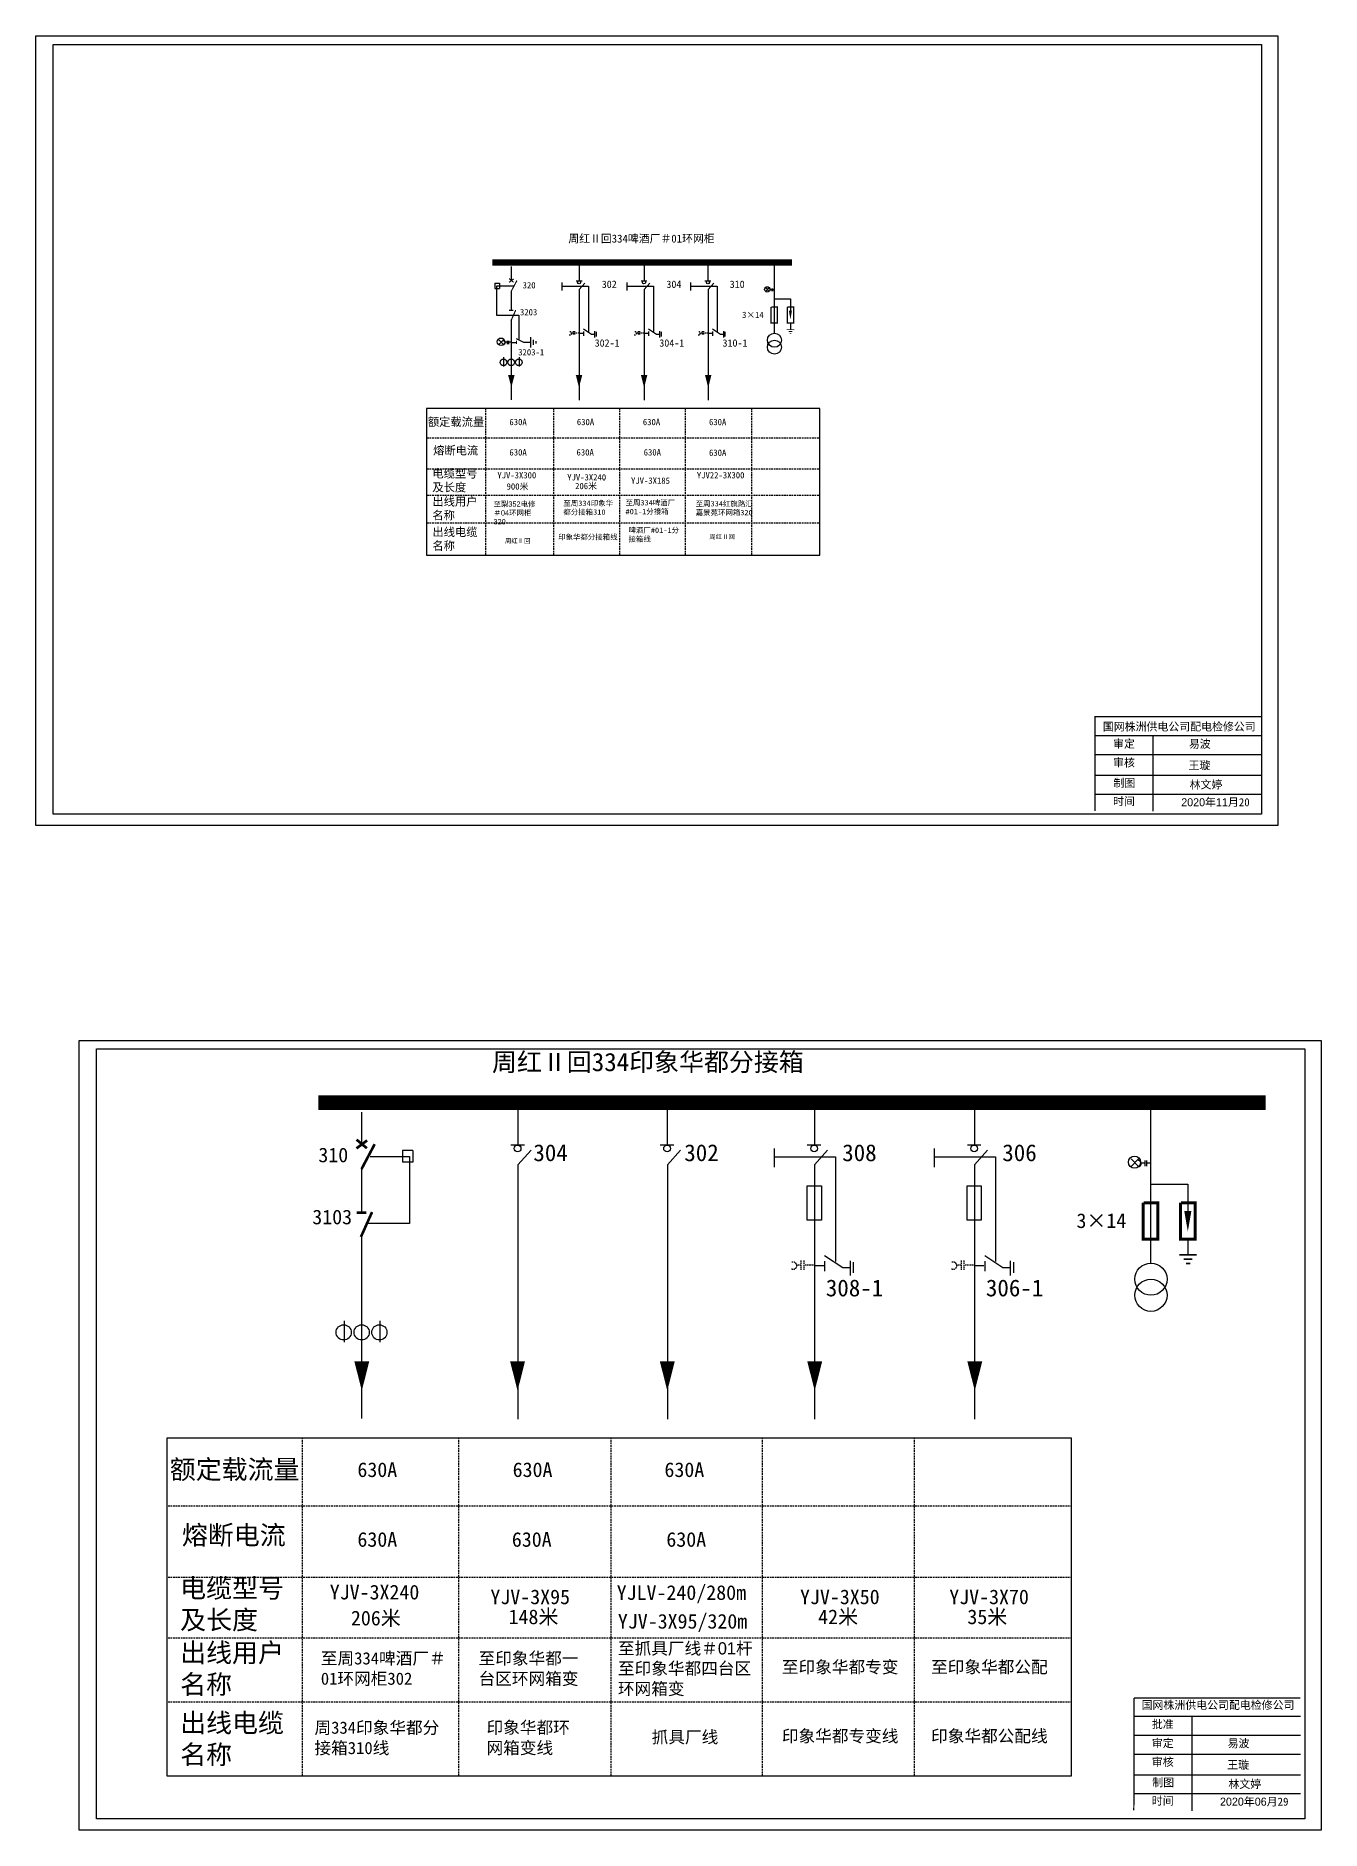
# Model space of a CAD drawing. Extents: x -1623 to -1078, y -1801 to -1525.
# Drawn here: x -1623.2 to -1447.5, y -1772.4 to -1527.1 of the extents above; entities that cross this region are included whole.
import ezdxf

# ---------------------------------------------------------------- set-up
doc = ezdxf.new("R2010")
doc.units = 0
doc.header["$LTSCALE"] = 0.774411
doc.linetypes.add('DASHED', pattern=[0.45, 0.3, -0.15])
doc.linetypes.add('HIDDEN', pattern=[0.375, 0.25, -0.125])
doc.layers.get('0').update_dxf_attribs({"linetype": 'CONTINUOUS'})
doc.layers.add('1', color=7, linetype='CONTINUOUS')
doc.layers.add('F11', color=7, linetype='CONTINUOUS')
doc.styles.get("Standard").update_dxf_attribs({"font": '', "height": 2.5})
doc.styles.add('STYLE1', font='txt.shx', dxfattribs={"height": 2.6})
doc.styles.add('字体', font='KTGB2312.ttf', dxfattribs={"height": 2.5})
doc.styles.add('楷体_GB2312_txtstyle_1.09_0_0', font='KTGB2312.ttf', dxfattribs={"height": 1.0944})
doc.styles.get('Standard').set_extended_font_data('SimSun')

# ---------------------------------------------------------------- blocks, each defined once
blk = doc.blocks.new('JD')
for points in [[(-2, 0.2), (-2, -0.2), (2, 0.2), (2, -0.2)], [(1, -1.2), (1, -0.8), (-1, -1.2), (-1, -0.8)], [(-0.5, -1.8), (-0.5, -2.2), (0.5, -1.8), (0.5, -2.2)]]:
    blk.add_trace(points)

msp = doc.modelspace()

# ---------------------------------------------------------------- linework, layer by layer
for p, q in [((-1558.21, -1558.61), (-1558.21, -1560.53)), ((-1522.25, -1558.49), (-1522.25, -1567.76)), ((-1560.44, -1560.89), (-1560.44, -1561.59)), ((-1560.44, -1560.89), (-1559.81, -1560.89)), ((-1560.44, -1561.59), (-1559.81, -1561.59)), ((-1557.9, -1561.26), (-1560.24, -1561.26)), ((-1560.24, -1561.26), (-1560.24, -1565.24)), ((-1559.81, -1560.89), (-1559.81, -1561.59)), ((-1558.21, -1561.95), (-1558.21, -1564.54)), ((-1560.24, -1565.24), (-1557.15, -1565.24)), ((-1557.15, -1565.24), (-1557.15, -1568.52)), ((-1522.26, -1563.03), (-1520.04, -1563.03)), ((-1520.04, -1563.03), (-1520.04, -1564.65)), ((-1558.21, -1565.83), (-1558.21, -1573.47)), ((-1520.04, -1566.35), (-1520.04, -1567.19)), ((-1558.21, -1568.97), (-1557.49, -1568.97)), ((-1556.55, -1568.95), (-1555.56, -1568.95)), ((-1559.25, -1571.01), (-1559.25, -1572.28)), ((-1557.13, -1571.01), (-1557.13, -1572.28)), ((-1558.21, -1574.49), (-1558.21, -1576.82)), ((-1578.67, -1674.23), (-1578.67, -1678.66)), ((-1470.8, -1673.63), (-1470.8, -1694.98)), ((-1577.48, -1680.32), (-1572.1, -1680.32)), ((-1573.08, -1679.49), (-1573.08, -1681.09)), ((-1571.64, -1679.49), (-1573.08, -1679.49)), ((-1572.1, -1680.32), (-1572.1, -1689.48)), ((-1571.64, -1679.49), (-1571.64, -1681.09)), ((-1578.67, -1681.93), (-1578.67, -1687.88)), ((-1571.64, -1681.09), (-1573.08, -1681.09)), ((-1470.82, -1684.08), (-1465.72, -1684.08)), ((-1465.72, -1684.08), (-1465.72, -1687.81)), ((-1572.1, -1689.48), (-1577.74, -1689.48)), ((-1578.67, -1690.86), (-1578.67, -1708.42)), ((-1465.72, -1691.73), (-1465.72, -1693.65)), ((-1581.06, -1702.76), (-1581.06, -1705.69)), ((-1576.18, -1702.76), (-1576.18, -1705.69)), ((-1578.66, -1710.78), (-1578.66, -1716.13))]:
    msp.add_line(p, q)
at = {"linetype": 'Continuous'}
for p, q in [((-1523.4, -1561.53), (-1522.98, -1561.98)), ((-1522.98, -1561.53), (-1523.4, -1561.98)), ((-1559.28, -1568.61), (-1559.88, -1569.26)), ((-1559.88, -1568.61), (-1559.28, -1569.26)), ((-1557.2, -1578), (-1569.78, -1578)), ((-1569.78, -1578), (-1569.78, -1598.06)), ((-1516.03, -1578), (-1557.2, -1578)), ((-1516.03, -1598.06), (-1516.03, -1578)), ((-1569.78, -1598.06), (-1516.03, -1598.06)), ((-1472.48, -1680.62), (-1473.45, -1681.66)), ((-1473.45, -1680.62), (-1472.48, -1681.66)), ((-1605.29, -1718.84), (-1605.29, -1765.01)), ((-1576.34, -1718.84), (-1605.29, -1718.84)), ((-1481.62, -1718.84), (-1576.34, -1718.84)), ((-1481.62, -1765.01), (-1481.62, -1718.84)), ((-1605.29, -1765.01), (-1481.61, -1765.01))]:
    msp.add_line(p, q, dxfattribs=at)
at = {"linetype": 'DASHED'}
for p, q in [((-1561.74, -1577.95), (-1561.74, -1598.06)), ((-1552.44, -1577.95), (-1552.44, -1598.06)), ((-1543.39, -1577.95), (-1543.39, -1598.06)), ((-1534.41, -1577.95), (-1534.41, -1598.06)), ((-1525.37, -1577.95), (-1525.37, -1598.06)), ((-1569.71, -1582.01), (-1516.03, -1582.01)), ((-1569.71, -1586.24), (-1516.03, -1586.24)), ((-1569.71, -1589.86), (-1516.03, -1589.86)), ((-1569.71, -1593.65), (-1516.03, -1593.65)), ((-1586.8, -1718.73), (-1586.8, -1765.01)), ((-1565.39, -1718.73), (-1565.39, -1765.01)), ((-1544.58, -1718.73), (-1544.58, -1765.01)), ((-1523.92, -1718.73), (-1523.92, -1765.01)), ((-1503.11, -1718.73), (-1503.11, -1765.01)), ((-1605.12, -1728.07), (-1481.62, -1728.07)), ((-1605.12, -1737.81), (-1481.62, -1737.81)), ((-1605.12, -1746.13), (-1481.62, -1746.13)), ((-1605.12, -1754.86), (-1481.62, -1754.86))]:
    msp.add_line(p, q, dxfattribs=at)
at = {"color": 0, "linetype": 'Continuous'}
for p, q in [((-1478.39, -1620.14), (-1455.64, -1620.14)), ((-1478.39, -1622.74), (-1455.64, -1622.74)), ((-1470.51, -1622.71), (-1470.49, -1633.08)), ((-1478.39, -1625.33), (-1455.64, -1625.33)), ((-1478.39, -1628.16), (-1455.64, -1628.16)), ((-1478.39, -1630.75), (-1455.64, -1630.75)), ((-1473.09, -1756.82), (-1450.33, -1756.82)), ((-1465.19, -1756.82), (-1465.19, -1769.76)), ((-1473.09, -1759.42), (-1450.33, -1759.42)), ((-1473.09, -1762.01), (-1450.33, -1762.01)), ((-1473.09, -1764.84), (-1450.33, -1764.84)), ((-1473.09, -1767.43), (-1450.33, -1767.43))]:
    msp.add_line(p, q, dxfattribs=at)
for points in [[(-1623.18, -1527.05), (-1453.41, -1527.05), (-1453.41, -1635.04), (-1623.18, -1635.04)], [(-1620.8, -1528.21), (-1455.65, -1528.21), (-1455.65, -1633.48), (-1620.8, -1633.48)], [(-1617.27, -1664.43), (-1447.5, -1664.43), (-1447.5, -1772.42), (-1617.27, -1772.42)], [(-1614.89, -1665.59), (-1449.74, -1665.59), (-1449.74, -1770.86), (-1614.89, -1770.86)]]:
    msp.add_lwpolyline(points, close=True, dxfattribs=at)
for points, const_width in [([(-1560.78, -1558.05), (-1519.81, -1558.05)], 0.869), ([(-1558.51, -1560.76), (-1557.87, -1560.29)], 0.156), ([(-1558.5, -1560.24), (-1557.89, -1560.75)], 0.156), ([(-1558.21, -1561.99), (-1557.43, -1560.51)], 0.156), ([(-1558.49, -1564.58), (-1557.91, -1564.58)], 0.156), ([(-1558.24, -1566.02), (-1557.59, -1564.55)], 0.156), ([(-1522.69, -1564.14), (-1522.69, -1566.3), (-1521.83, -1566.3), (-1521.83, -1564.14), (-1522.66, -1564.14)], 0.183), ([(-1520.47, -1564.14), (-1520.47, -1566.3), (-1519.61, -1566.3), (-1519.61, -1564.14), (-1520.45, -1564.14)], 0.183), ([(-1557.53, -1568.45), (-1556.49, -1568.97)], 0.156), ([(-1557.49, -1568.73), (-1557.49, -1569.21)], 0.156), ([(-1584.59, -1672.94), (-1455.07, -1672.94)], 2), ([(-1579.36, -1679.19), (-1577.9, -1678.1)], 0.36), ([(-1579.35, -1677.99), (-1577.94, -1679.17)], 0.36), ([(-1578.67, -1682.02), (-1576.87, -1678.61)], 0.36), ([(-1579.32, -1687.98), (-1577.99, -1687.98)], 0.36), ([(-1578.75, -1691.3), (-1577.23, -1687.9)], 0.36), ([(-1471.82, -1686.63), (-1471.82, -1691.6), (-1469.83, -1691.6), (-1469.83, -1686.63), (-1471.75, -1686.63)], 0.42), ([(-1466.72, -1686.63), (-1466.72, -1691.6), (-1464.73, -1691.6), (-1464.73, -1686.63), (-1466.65, -1686.63)], 0.42)]:
    msp.add_lwpolyline(points, dxfattribs=dict(const_width=const_width))
for points, format in [([(-1520.04, -1564.62, 0.426, 0, 0), (-1520.04, -1565.84, 0, 0, 0)], "xyseb"), ([(-1559.35, -1568.69, -0.877934), (-1559.34, -1569.33)], "xyb"), ([(-1558.19, -1573.41, 0.89, 0, 0), (-1558.19, -1575.17, 0, 0, 0)], "xyseb"), ([(-1548.94, -1573.41, 0.89, 0, 0), (-1548.94, -1575.17, 0, 0, 0)], "xyseb"), ([(-1540.04, -1573.41, 0.89, 0, 0), (-1540.04, -1575.17, 0, 0, 0)], "xyseb"), ([(-1531.28, -1573.41, 0.89, 0, 0), (-1531.28, -1575.17, 0, 0, 0)], "xyseb"), ([(-1465.72, -1687.75, 0.98, 0, 0), (-1465.72, -1690.54, 0, 0, 0)], "xyseb"), ([(-1578.63, -1708.29, 2.05, 0, 0), (-1578.63, -1712.35, 0, 0, 0)], "xyseb"), ([(-1557.34, -1708.29, 2.05, 0, 0), (-1557.34, -1712.35, 0, 0, 0)], "xyseb"), ([(-1536.87, -1708.29, 2.05, 0, 0), (-1536.87, -1712.35, 0, 0, 0)], "xyseb"), ([(-1516.72, -1708.29, 2.05, 0, 0), (-1516.72, -1712.35, 0, 0, 0)], "xyseb"), ([(-1494.84, -1708.29, 2.05, 0, 0), (-1494.84, -1712.35, 0, 0, 0)], "xyseb")]:
    msp.add_lwpolyline(points, format=format)
for points in [[(-1558.74, -1568.96), (-1559.07, -1568.96)], [(-1558.74, -1568.74), (-1558.74, -1569.22)], [(-1558.59, -1568.74), (-1558.59, -1569.22)], [(-1558.21, -1568.96), (-1558.59, -1568.96)]]:
    msp.add_lwpolyline(points)
at = {"color": 0, "linetype": 'Continuous', "const_width": 0.182}
for points in [[(-1478.4, -1620.04), (-1478.4, -1633.04)], [(-1473.09, -1754.35), (-1473.1, -1769.71)], [(-1473.09, -1754.35), (-1450.33, -1754.35)]]:
    msp.add_lwpolyline(points, dxfattribs=at)
at = {"color": 0, "linetype": 'ByBlock'}
for points in [[(-1517.75, -1684.3), (-1515.81, -1684.3), (-1515.81, -1689.02), (-1517.75, -1689.02)], [(-1495.89, -1684.3), (-1493.95, -1684.3), (-1493.95, -1689.02), (-1495.89, -1689.02)]]:
    msp.add_lwpolyline(points, close=True, dxfattribs=at)
at = {"linetype": 'Continuous'}
for centre, radius in [((-1523.21, -1561.72), 0.361), ((-1559.6, -1568.89), 0.516), ((-1473, -1681.07), 0.83)]:
    msp.add_circle(centre, radius, dxfattribs=at)
for centre, radius in [((-1522.23, -1568.68), 0.956), ((-1522.23, -1569.63), 0.956), ((-1559.27, -1571.7), 0.452), ((-1558.2, -1571.7), 0.452), ((-1557.15, -1571.7), 0.452), ((-1470.76, -1697.08), 2.2), ((-1470.76, -1699.28), 2.2), ((-1581.11, -1704.35), 1.04), ((-1578.65, -1704.35), 1.04), ((-1576.23, -1704.35), 1.04)]:
    msp.add_circle(centre, radius)
at = {"layer": '1'}
for points in [[(-1523.03, -1561.58, -0.877934), (-1523.02, -1562.03)], [(-1523.03, -1561.58, -0.877934), (-1523.02, -1562.02)], [(-1559.35, -1568.68, -0.877934), (-1559.34, -1569.32)], [(-1472.6, -1680.74, -0.877934), (-1472.58, -1681.76)], [(-1472.59, -1680.76, -0.877934), (-1472.57, -1681.78)]]:
    msp.add_lwpolyline(points, format="xyb", dxfattribs=at)
for points in [[(-1522.6, -1561.77), (-1522.83, -1561.77)], [(-1522.6, -1561.62), (-1522.6, -1561.95)], [(-1522.5, -1561.62), (-1522.5, -1561.95)], [(-1522.23, -1561.77), (-1522.5, -1561.77)], [(-1471.61, -1681.19), (-1472.14, -1681.19)], [(-1471.61, -1680.83), (-1471.61, -1681.6)], [(-1471.38, -1680.83), (-1471.38, -1681.6)], [(-1470.77, -1681.19), (-1471.38, -1681.19)]]:
    msp.add_lwpolyline(points, dxfattribs=at)
at = {"layer": 'F11', "lineweight": -3}
for p, q in [((-1548.92, -1558.47), (-1548.92, -1560.54)), ((-1540.04, -1558.47), (-1540.04, -1560.54)), ((-1531.31, -1558.47), (-1531.31, -1560.54)), ((-1551.3, -1560.77), (-1551.3, -1561.88)), ((-1551.3, -1561.26), (-1547.66, -1561.26)), ((-1549.34, -1560.56), (-1548.53, -1560.56)), ((-1548.92, -1561.73), (-1548.13, -1560.87)), ((-1548.92, -1561.73), (-1548.92, -1576.86)), ((-1547.66, -1561.26), (-1547.66, -1567.48)), ((-1542.42, -1560.77), (-1542.42, -1561.88)), ((-1542.42, -1561.26), (-1538.78, -1561.26)), ((-1540.46, -1560.56), (-1539.65, -1560.56)), ((-1540.04, -1561.73), (-1539.25, -1560.87)), ((-1540.04, -1561.73), (-1540.04, -1576.86)), ((-1538.78, -1561.26), (-1538.78, -1567.48)), ((-1533.69, -1560.77), (-1533.69, -1561.88)), ((-1533.69, -1561.26), (-1530.05, -1561.26)), ((-1531.73, -1560.56), (-1530.92, -1560.56)), ((-1531.3, -1561.73), (-1530.52, -1560.87)), ((-1531.3, -1561.73), (-1531.3, -1576.86)), ((-1530.05, -1561.26), (-1530.05, -1567.48)), ((-1548.91, -1567.72), (-1548.36, -1567.72)), ((-1548.31, -1567.12), (-1547.23, -1567.84)), ((-1548.31, -1567.46), (-1548.31, -1568.06)), ((-1547.23, -1567.84), (-1546.8, -1567.84)), ((-1546.8, -1567.44), (-1546.8, -1568.32)), ((-1546.61, -1567.54), (-1546.61, -1568.15)), ((-1540.03, -1567.72), (-1539.48, -1567.72)), ((-1539.43, -1567.12), (-1538.35, -1567.84)), ((-1539.43, -1567.46), (-1539.43, -1568.06)), ((-1538.35, -1567.84), (-1537.92, -1567.84)), ((-1537.92, -1567.44), (-1537.92, -1568.32)), ((-1537.73, -1567.54), (-1537.73, -1568.15)), ((-1531.3, -1567.72), (-1530.74, -1567.72)), ((-1530.7, -1567.12), (-1529.61, -1567.84)), ((-1530.7, -1567.46), (-1530.7, -1568.06)), ((-1529.61, -1567.84), (-1529.19, -1567.84)), ((-1529.18, -1567.44), (-1529.18, -1568.32)), ((-1528.99, -1567.54), (-1528.99, -1568.15)), ((-1557.3, -1673.92), (-1557.3, -1678.68)), ((-1536.87, -1673.92), (-1536.87, -1678.68)), ((-1516.77, -1673.92), (-1516.77, -1678.68)), ((-1494.89, -1673.92), (-1494.89, -1678.68)), ((-1558.26, -1678.72), (-1556.4, -1678.72)), ((-1557.29, -1681.42), (-1555.48, -1679.45)), ((-1537.83, -1678.72), (-1535.97, -1678.72)), ((-1536.86, -1681.42), (-1535.06, -1679.45)), ((-1522.25, -1679.21), (-1522.25, -1681.76)), ((-1522.25, -1680.33), (-1513.88, -1680.33)), ((-1517.73, -1678.72), (-1515.88, -1678.72)), ((-1516.76, -1681.42), (-1514.96, -1679.45)), ((-1513.88, -1680.34), (-1513.88, -1694.64)), ((-1500.37, -1679.21), (-1500.37, -1681.76)), ((-1500.37, -1680.33), (-1492, -1680.33)), ((-1495.85, -1678.72), (-1494, -1678.72)), ((-1494.88, -1681.42), (-1493.08, -1679.45)), ((-1492, -1680.34), (-1492, -1694.64)), ((-1557.29, -1681.42), (-1557.29, -1716.24)), ((-1536.86, -1681.42), (-1536.86, -1716.24)), ((-1516.76, -1681.42), (-1516.76, -1716.24)), ((-1494.88, -1681.42), (-1494.88, -1716.24)), ((-1516.75, -1695.21), (-1515.48, -1695.21)), ((-1515.37, -1693.82), (-1512.88, -1695.48)), ((-1515.37, -1694.6), (-1515.37, -1695.98)), ((-1511.89, -1694.55), (-1511.89, -1696.58)), ((-1511.45, -1694.77), (-1511.45, -1696.2)), ((-1494.87, -1695.21), (-1493.6, -1695.21)), ((-1493.48, -1693.82), (-1491, -1695.48)), ((-1493.48, -1694.6), (-1493.48, -1695.98)), ((-1490.01, -1694.55), (-1490.01, -1696.58)), ((-1489.57, -1694.77), (-1489.57, -1696.2)), ((-1512.88, -1695.48), (-1511.89, -1695.48)), ((-1491, -1695.48), (-1490.01, -1695.48))]:
    msp.add_line(p, q, dxfattribs=at)
at = {"layer": 'F11', "linetype": 'HIDDEN', "lineweight": -3}
for p, q in [((-1549.72, -1567.71), (-1549.99, -1567.71)), ((-1549.72, -1567.42), (-1549.72, -1567.98)), ((-1549.54, -1567.42), (-1549.54, -1567.98)), ((-1548.88, -1567.71), (-1549.5, -1567.71)), ((-1540.84, -1567.71), (-1541.11, -1567.71)), ((-1540.84, -1567.42), (-1540.84, -1567.98)), ((-1540.66, -1567.42), (-1540.66, -1567.98)), ((-1540, -1567.71), (-1540.62, -1567.71)), ((-1532.1, -1567.71), (-1532.38, -1567.71)), ((-1532.1, -1567.42), (-1532.1, -1567.98)), ((-1531.93, -1567.42), (-1531.93, -1567.98)), ((-1531.27, -1567.71), (-1531.89, -1567.71)), ((-1518.6, -1695.18), (-1519.23, -1695.18)), ((-1518.6, -1694.51), (-1518.6, -1695.8)), ((-1518.2, -1694.51), (-1518.2, -1695.8)), ((-1516.68, -1695.18), (-1518.11, -1695.18)), ((-1496.72, -1695.18), (-1497.35, -1695.18)), ((-1496.72, -1694.51), (-1496.72, -1695.8)), ((-1496.32, -1694.51), (-1496.32, -1695.8)), ((-1494.8, -1695.18), (-1496.23, -1695.18))]:
    msp.add_line(p, q, dxfattribs=at)
at = {"layer": 'F11', "lineweight": -3}
for centre, radius in [((-1548.93, -1560.76), 0.2), ((-1540.06, -1560.76), 0.2), ((-1531.32, -1560.76), 0.2), ((-1557.33, -1679.19), 0.459), ((-1536.9, -1679.19), 0.459), ((-1516.8, -1679.19), 0.459), ((-1494.92, -1679.19), 0.459)]:
    msp.add_circle(centre, radius, dxfattribs=at)
at = {"layer": 'F11', "linetype": 'HIDDEN', "lineweight": -3}
for centre, radius in [((-1550.18, -1567.73), 0.214), ((-1541.3, -1567.73), 0.214), ((-1532.57, -1567.73), 0.214), ((-1519.67, -1695.23), 0.492), ((-1497.79, -1695.23), 0.492)]:
    msp.add_arc(centre, radius, 242.566, 111.7046, dxfattribs=at)

# ---------------------------------------------------------------- block references
for p, xscale, yscale, zscale in [((-1520.03, -1567.23), 0.2555552472834961, 0.2555552472480258, 0.2555552472934514), ((-1465.69, -1693.74), 0.5879999999770007, 0.5879999998956009, 0.588)]:
    msp.add_blockref('JD', p, dxfattribs=dict(xscale=xscale, yscale=yscale, zscale=zscale))
at = {"xscale": 0.3650789246402155, "yscale": 0.3650789246402155, "zscale": 0.3650789247049306, "rotation": 90}
msp.add_blockref('JD', (-1555.55, -1568.98), dxfattribs=at)

# ---------------------------------------------------------------- texts
for s, height, p in [('周红Ⅱ回334啤酒厂＃01环网柜', 1.0865, (-1550.4, -1555.32)), ('320', 0.869, (-1556.65, -1561.59)), ('3203', 0.869, (-1557.01, -1565.27)), ('3×14', 0.869, (-1526.65, -1565.64)), ('3203-1', 0.869, (-1557.25, -1570.75)), ('630A', 0.869, (-1558.45, -1580.29)), ('630A', 0.869, (-1549.23, -1580.29)), ('630A', 0.869, (-1549.23, -1580.29)), ('630A', 0.869, (-1540.21, -1580.29)), ('630A', 0.869, (-1531.17, -1580.29)), ('630A', 0.869, (-1558.45, -1584.44)), ('630A', 0.869, (-1549.28, -1584.44)), ('630A', 0.869, (-1540.1, -1584.44)), ('630A', 0.869, (-1531.17, -1584.49)), ('YJV-3X300', 0.869, (-1560.1, -1587.57)), ('YJV-3X240', 0.869, (-1550.55, -1587.85)), ('YJV-3X185', 0.869, (-1541.83, -1588.31)), ('YJV22-3X300', 0.8692, (-1532.83, -1587.57)), ('900米', 0.869, (-1558.84, -1589.11)), ('206米', 0.869, (-1549.47, -1589.04)), ('周红Ⅱ回334印象华都分接箱', 2.5, (-1560.83, -1668.63)), ('310', 2, (-1584.57, -1681.09)), ('3103', 2, (-1585.4, -1689.57)), ('3×14', 2, (-1480.94, -1690.08)), ('630A', 2, (-1579.23, -1724.13)), ('630A', 2, (-1558.01, -1724.13)), ('630A', 2, (-1558.01, -1724.13)), ('630A', 2, (-1537.26, -1724.13)), ('630A', 2, (-1579.23, -1733.67)), ('630A', 2, (-1558.12, -1733.67)), ('630A', 2, (-1537, -1733.67)), ('YJV-3X240', 2, (-1583.01, -1740.87)), ('YJV-3X95', 2, (-1561.05, -1741.52)), ('YJLV-240/280m', 2, (-1543.79, -1740.93)), ('YJV-3X50', 2, (-1518.73, -1741.52)), ('YJV-3X70', 2, (-1498.33, -1741.52)), ('148米', 2, (-1558.57, -1744.25)), ('42米', 2, (-1516.25, -1744.25)), ('35米', 2, (-1495.85, -1744.25)), ('206米', 2, (-1580.12, -1744.42)), ('YJV-3X95/320m', 2, (-1543.63, -1744.86))]:
    msp.add_text(s, height=height).set_placement(p)
at = {"linetype": 'DASHED', "attachment_point": 1, "style": 'STYLE1'}
for s, insert, char_height, width in [('{\\f\uffbfﾬￌﾣﾤ_GB2312|b0|i0|c134|p49;额定载流量}', (-1569.6, -1579.28), 1.13, 12.4895), ('{\\f\uffbfﾬￌﾣﾤ_GB2312|b0|i0|c134|p49;熔断电流}', (-1568.88, -1583.18), 1.13, 12.4895), ('{\\f\uffbfﾬￌﾣﾤ_GB2312|b0|i0|c134|p49;电缆型号及长度}', (-1568.98, -1586.34), 1.13, 6.3016), ('{\\f\uffbfﾬￌﾣﾤ_GB2312|b0|i0|c134|p49;出线用户名称}', (-1568.98, -1590.17), 1.13, 6.3016), ('{\\f\uffbfﾬￌﾣﾤ_GB2312|b0|i0|c134|p49;至梨352电修＃04环网柜320}', (-1560.63, -1590.71), 0.7253, 6.472), ('{\\fSimSun|b0|i0|c134|p2;至周334印象华都分接箱310}', (-1551.07, -1590.6), 0.7253, 7.2121), ('{\\fSimSun|b0|i0|c134|p2;至周334啤酒厂#01-1分接箱}', (-1542.58, -1590.53), 0.7253, 7.2121), ('{\\fSimSun|b0|i0|c134|p2;至周334红旗路汇嘉景苑环网箱320}', (-1532.99, -1590.67), 0.7253, 7.8844), ('{\\f\uffbfﾬￌﾣﾤ_GB2312|b0|i0|c134|p49;出线电缆名称}', (-1568.98, -1594.34), 1.13, 6.3016), ('{\\fSimSun|b0|i0|c134|p2;啤酒厂#01-1分接箱线}', (-1542.17, -1594.29), 0.7253, 7.2121), ('印象华都分接箱线', (-1551.79, -1595.22), 0.725, 8.1807), ('{\\f\uffbfﾬￌﾣﾤ_GB2312|b0|i0|c134|p49;额定载流量}', (-1604.88, -1721.79), 2.6, 28.7366), ('{\\f\uffbfﾬￌﾣﾤ_GB2312|b0|i0|c134|p49;熔断电流}', (-1603.22, -1730.77), 2.6, 28.7366), ('{\\f\uffbfﾬￌﾣﾤ_GB2312|b0|i0|c134|p49;电缆型号及长度}', (-1603.46, -1738.03), 2.6, 14.4991), ('{\\f\uffbfﾬￌﾣﾤ_GB2312|b0|i0|c134|p49;出线用户名称}', (-1603.46, -1746.85), 2.6, 14.4991), ('{\\f\uffbfﾬￌﾣﾤ_GB2312|b0|i0|c134|p49;至抓具厂线＃01杆}', (-1543.62, -1746.73), 1.6688, 21.4345), ('{\\fSimSun|b0|i0|c134|p2;至周334啤酒厂＃01环网柜302}', (-1584.23, -1748.09), 1.6688, 17.8569), ('{\\f\uffbfﾬￌﾣﾤ_GB2312|b0|i0|c134|p49;至印象华都一台区环网箱变}', (-1562.67, -1748.09), 1.6688, 14.8913), ('{\\fKaiTi_GB2312|b0|i0|c134|p49;至印象华都四台区\\P环网箱变}', (-1543.62, -1749.47), 1.6688, 21.4345), ('{\\f\uffbfﾬￌﾣﾤ_GB2312|b0|i0|c134|p49;至印象华都专变}', (-1521.21, -1749.28), 1.6688, 18.8256), ('{\\f\uffbfﾬￌﾣﾤ_GB2312|b0|i0|c134|p49;至印象华都公配}', (-1500.81, -1749.28), 1.6688, 18.8256), ('{\\f\uffbfﾬￌﾣﾤ_GB2312|b0|i0|c134|p49;出线电缆名称}', (-1603.46, -1756.45), 2.6, 14.4991), ('{\\fSimSun|b0|i0|c134|p2;周334印象华都分接箱310线}', (-1585.1, -1757.57), 1.6688, 18.1347), ('{\\f\uffbfﾬￌﾣﾤ_GB2312|b0|i0|c134|p49;印象华都环网箱变线}', (-1561.58, -1757.55), 1.6688, 11.6617), ('{\\f\uffbfﾬￌﾣﾤ_GB2312|b0|i0|c134|p49;抓具厂线}', (-1539.01, -1758.86), 1.6688, 16.4727), ('{\\f\uffbfﾬￌﾣﾤ_GB2312|b0|i0|c134|p49;印象华都专变线}', (-1521.21, -1758.72), 1.6688, 18.8256), ('{\\f\uffbfﾬￌﾣﾤ_GB2312|b0|i0|c134|p49;印象华都公配线}', (-1500.81, -1758.72), 1.6688, 18.8256)]:
    msp.add_mtext(s, dxfattribs=dict(at, insert=insert, char_height=char_height, width=width))
at = {"color": 0, "char_height": 0.622, "width": 7.7258, "attachment_point": 1}
for insert in [(-1559.06, -1595.8), (-1531.12, -1595.23)]:
    msp.add_mtext('周红Ⅱ回', dxfattribs=dict(at, insert=insert))
at = {"color": 0, "linetype": 'Continuous', "attachment_point": 1, "style": '字体'}
for s, insert, char_height, width in [('国网株洲供电公司配电检修公司', (-1477.34, -1620.97), 1.0944, 29.9201), ('\\f\uffbfﾬￌﾣﾤ_GB2312|b0|i0|c134|p49;审定', (-1475.94, -1623.31), 1.0944, 8.5588), ('易波', (-1465.58, -1623.33), 1.094, 8.5588), ('\\f\uffbfﾬￌﾣﾤ_GB2312|b0|i0|c134|p49;审核', (-1475.94, -1625.89), 1.0944, 8.5588), ('王璇', (-1465.63, -1626.26), 1.094, 8.5588), ('\\f\uffbfﾬￌﾣﾤ_GB2312|b0|i0|c134|p49;制图', (-1475.88, -1628.67), 1.0944, 8.5588), ('\\f\uffbfﾬￌﾣﾤ_GB2312|b0|i0|c134|p49;时间', (-1475.94, -1631.18), 1.0944, 8.5588), ('国网株洲供电公司配电检修公司', (-1472.04, -1754.77), 1.0944, 29.9201), ('{\\fKaiTi_GB2312|b0|i0|c134|p49;批准}', (-1470.64, -1757.39), 1.0944, 8.5588), ('\\f\uffbfﾬￌﾣﾤ_GB2312|b0|i0|c134|p49;审定', (-1470.64, -1759.99), 1.0944, 8.5588), ('易波', (-1460.28, -1760.01), 1.094, 8.5588), ('\\f\uffbfﾬￌﾣﾤ_GB2312|b0|i0|c134|p49;审核', (-1470.64, -1762.56), 1.0944, 8.5588), ('王璇', (-1460.33, -1762.94), 1.094, 8.5588), ('\\f\uffbfﾬￌﾣﾤ_GB2312|b0|i0|c134|p49;制图', (-1470.58, -1765.35), 1.0944, 8.5588), ('\\f\uffbfﾬￌﾣﾤ_GB2312|b0|i0|c134|p49;时间', (-1470.64, -1767.86), 1.0944, 8.5588)]:
    msp.add_mtext(s, dxfattribs=dict(at, insert=insert, char_height=char_height, width=width))
at = {"color": 7, "linetype": 'Continuous', "char_height": 1.0944, "attachment_point": 1, "style": '楷体_GB2312_txtstyle_1.09_0_0'}
for s, insert, width in [('{\\fSimSun|b0|i0|c134|p2;林文婷}', (-1465.47, -1628.9), 8.5588), ('2020{\\fSimSun|b0|i0|c134|p2;年}11{\\fSimSun|b0|i0|c134|p2;月20}', (-1466.62, -1631.31), 16.0081), ('{\\fSimSun|b0|i0|c134|p2;林文婷}', (-1460.17, -1765.58), 8.5588), ('2020{\\fSimSun|b0|i0|c134|p2;年}06{\\fSimSun|b0|i0|c134|p2;月29}', (-1461.32, -1767.98), 16.0081)]:
    msp.add_mtext(s, dxfattribs=dict(at, insert=insert, width=width))
at = {"layer": 'F11', "lineweight": -3, "attachment_point": 1}
for s, insert, char_height, width in [('\\pl2.30793;302', (-1548.14, -1560.52), 1.0031, 8.4497), ('\\pl2.30793;304', (-1539.3, -1560.52), 1.0031, 8.4497), ('\\pl2.30793;310', (-1530.65, -1560.52), 1.0031, 8.4497), ('\\pl2.30793;302-1', (-1549.11, -1568.55), 1.0031, 8.4497), ('\\pl2.30793;304-1', (-1540.27, -1568.55), 1.0031, 8.4497), ('\\pl2.30793;310-1', (-1531.63, -1568.55), 1.0031, 8.4497), ('\\pl2.30793;304', (-1557.49, -1678.63), 2.3079, 19.4417), ('\\pl2.30793;302', (-1536.86, -1678.63), 2.3079, 19.4417), ('\\pl2.30793;308', (-1515.27, -1678.63), 2.3079, 19.4417), ('\\pl2.30793;306', (-1493.39, -1678.63), 2.3079, 19.4417), ('\\pl2.30793;308-1', (-1517.51, -1697.12), 2.3079, 19.4417), ('\\pl2.30793;306-1', (-1495.63, -1697.12), 2.3079, 19.4417)]:
    msp.add_mtext(s, dxfattribs=dict(at, insert=insert, char_height=char_height, width=width))

doc.saveas('drawing.dxf')
